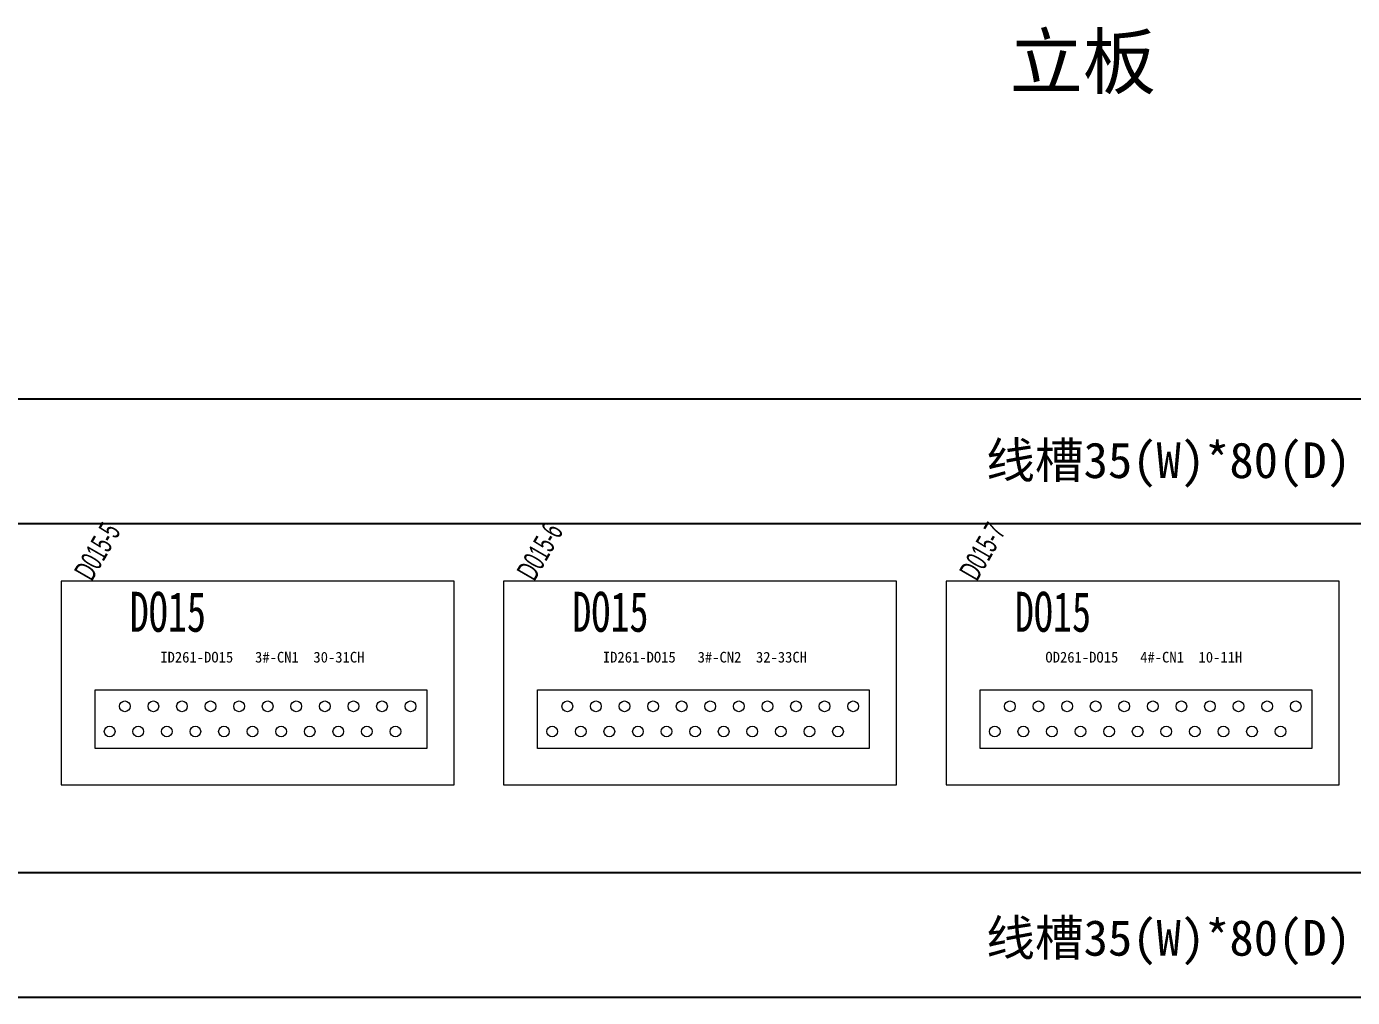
# Model space of a CAD drawing. Header units: millimetres. Extents: x -300 to 54435, y -106 to 60527.
# Drawn here: x 2282.1 to 2653.3, y 1020.8 to 1292.7 of the extents above; entities that cross this region are included whole.
import ezdxf

# ---------------------------------------------------------------- set-up
doc = ezdxf.new("R2010")
doc.units = ezdxf.units.MM
doc.layers.add('细实线层', color=7, linetype='Continuous')
doc.styles.get("Standard").update_dxf_attribs({"font": ''})
doc.styles.add('宋', font='', dxfattribs={"width": 0.7})
doc.styles.add('样式 8', font='arial.ttf', dxfattribs={"width": 0.6, "height": 2.5})
doc.styles.get('Standard').set_extended_font_data('SimSun')
doc.styles.get('宋').set_extended_font_data('SimSun')

# ---------------------------------------------------------------- blocks, each defined once
blk = doc.blocks.new('D015')
at = {"lineweight": 0}
for p, q in [((4907.11, 1796), (4797.11, 1796)), ((4907.11, 1739), (4907.11, 1796)), ((4797.11, 1739), (4907.11, 1739))]:
    blk.add_line(p, q, dxfattribs=at)
for centre in [(4814.94, 1760.94), (4822.94, 1760.94), (4830.94, 1760.94), (4838.94, 1760.94), (4846.94, 1760.94), (4854.94, 1760.94), (4862.94, 1760.94), (4870.94, 1760.94), (4878.94, 1760.94), (4886.94, 1760.94), (4894.94, 1760.94), (4810.7, 1753.88), (4818.7, 1753.88), (4826.7, 1753.88), (4834.7, 1753.88), (4842.7, 1753.88), (4850.7, 1753.88), (4858.7, 1753.88), (4866.7, 1753.88), (4874.7, 1753.88), (4882.7, 1753.88), (4890.7, 1753.88)]:
    blk.add_circle(centre, 1.5, dxfattribs=at)
at = {"layer": '细实线层', "lineweight": 0}
for p, q in [((4797.11, 1796), (4797.11, 1739)), ((4806.62, 1749.13), (4806.62, 1765.59)), ((4806.62, 1765.59), (4899.47, 1765.59)), ((4899.47, 1765.59), (4899.47, 1749.13)), ((4899.47, 1749.13), (4806.62, 1749.13))]:
    blk.add_line(p, q, dxfattribs=at)
at = {"lineweight": 0, "insert": (4816.32, 1793.01), "char_height": 11.2, "width": 74.3703, "attachment_point": 1, "style": '宋'}
blk.add_mtext('DO15', dxfattribs=at)

msp = doc.modelspace()

# ---------------------------------------------------------------- linework, layer by layer
for p, q in [((2046.126, 1188.44), (3426.126, 1188.44)), ((3426.126, 1153.44), (2046.126, 1153.44)), ((2046.126, 1055.839), (3426.126, 1055.839)), ((3461.126, 1020.839), (2011.126, 1020.839))]:
    msp.add_line(p, q)

# ---------------------------------------------------------------- block references
for p in [(-2505.314, -658.57), (-2381.434, -658.57), (-2257.553, -658.57)]:
    msp.add_blockref('D015', p)

# ---------------------------------------------------------------- texts
at = {"lineweight": 0, "style": '样式 8', "width": 0.6}
for s, p in [('D015-5', (2300.398, 1137.157)), ('D015-6', (2424.278, 1137.157)), ('D015-7', (2548.158, 1137.157))]:
    msp.add_text(s, height=6, rotation=60, dxfattribs=at).set_placement(p)
at = {"lineweight": 0, "attachment_point": 1}
for s, insert, char_height, width in [('立板', (2557.329, 1290.425), 15, 80.51664), ('线槽35(W)*80(D)', (2550.743, 1176.282), 10, 120.02374), ('线槽35(W)*80(D)', (2550.743, 1042.538), 10, 120.02374)]:
    msp.add_mtext(s, dxfattribs=dict(at, insert=insert, char_height=char_height, width=width))
at = {"color": 0, "lineweight": -2, "char_height": 3, "attachment_point": 1}
for s, insert, width in [('ID261-DO15   3#-CN1  30-31CH               ', (2319.564, 1117.634), 68.42807), ('ID261-DO15   3#-CN2  32-33CH               ', (2443.444, 1117.634), 61.03402), ('OD261-DO15   4#-CN1  10-11H               ', (2567.324, 1117.634), 61.03402)]:
    msp.add_mtext(s, dxfattribs=dict(at, insert=insert, width=width))

doc.saveas('drawing.dxf')
